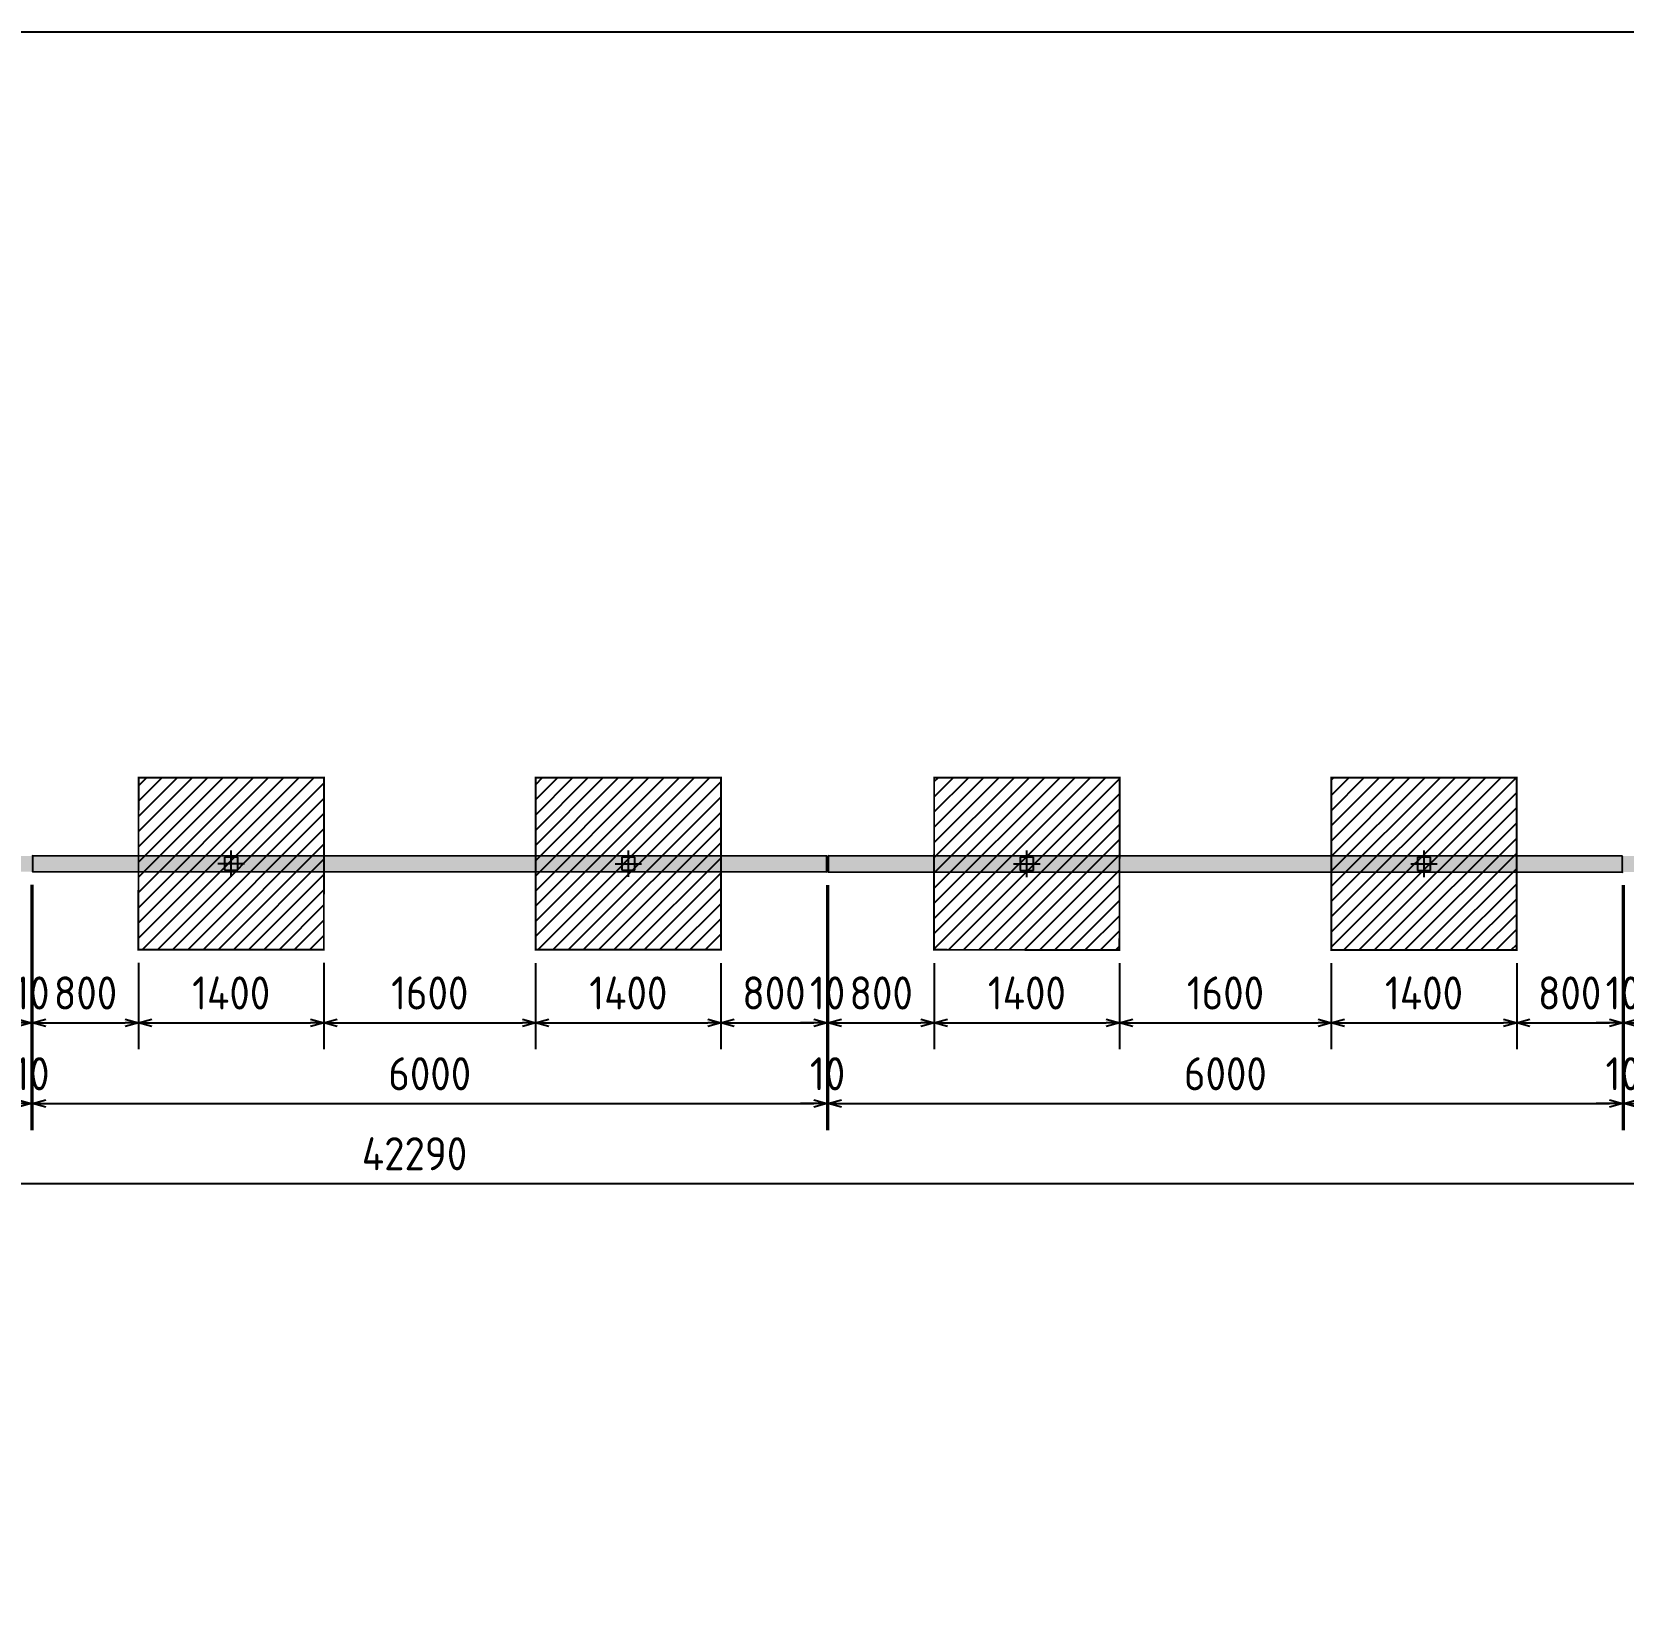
# Model space of a CAD drawing. Header units: centimetres. Extents: x -6122352 to 6876996, y -1694241 to 2592194.
# Drawn here: x 3496477 to 3508497, y 790899 to 802757 of the extents above; entities that cross this region are included whole.
import ezdxf

# ---------------------------------------------------------------- set-up
doc = ezdxf.new("R2010")
doc.units = ezdxf.units.CM
doc.header["$MEASUREMENT"] = 0
doc.header["$PDMODE"] = 66
doc.header["$PDSIZE"] = 100
doc.linetypes.add('CENTER', pattern=[2, 1.25, -0.25, 0.25, -0.25])
doc.layers.get('Defpoints').update_dxf_attribs({"color": 255, "linetype": 'CENTER'})
doc.layers.add('@MI-FOOTINGS', color=7, linetype='Continuous')
doc.layers.add('@MI-TYPE-02', color=6, linetype='Continuous')
doc.styles.add('Schueco-BEMSTIL', font='isocpeur.ttf', dxfattribs={"width": 0.9})
doc.dimstyles.new('MI- JWC-TXT-2.5 MM', dxfattribs={"dimscale": 1.5, "dimtxt": 2.5, "dimasz": 1, "dimexe": 2, "dimexo": 1, "dimgap": 1, "dimtad": 1, "dimdec": 0, "dimdsep": 46, "dimtxsty": 'Schueco-BEMSTIL', "dimblk": 'OPEN30', "dimcen": 0, "dimdle": 2, "dimclrd": 140, "dimclre": 8, "dimclrt": 40, "dimadec": 0, "dimazin": 2, "dimtfac": 1, "dimtdec": 0, "dimtix": 1, "dimtmove": 2, "dimatfit": 3, "dimldrblk": 'OPEN', "dimfxl": 2, "dimlwd": -1, "dimlwe": -1, "dimarcsym": 0})

# ---------------------------------------------------------------- blocks, each defined once
blk = doc.blocks.new('T2-FOOTING PLAN')
at = {"layer": '@MI-FOOTINGS', "transparency": 33554679}
h = blk.add_hatch(dxfattribs=at)
h.set_pattern_fill('ANSI31', color=8, scale=650)
h.paths.add_polyline_path([(-700, 650), (700, 650), (700, -650), (-700, -650)])
at = {"layer": '@MI-FOOTINGS', "color": 160, "true_color": 0x3340f0, "const_width": 15}
blk.add_lwpolyline([(-700, 650), (700, 650), (700, -650), (-700, -650)], close=True, dxfattribs=at)
at = {"layer": '@MI-FOOTINGS', "color": 30}
blk.add_point((0, 0), dxfattribs=at)
blk = doc.blocks.new('_Open30')
at = {"color": 0, "linetype": 'ByBlock', "lineweight": -2}
for p, q in [((-1, 0.27), (0, 0)), ((0, 0), (-1, -0.27)), ((0, 0), (-1, 0))]:
    blk.add_line(p, q, dxfattribs=at)
blk = doc.blocks.new('*D993')
at = {"layer": '@MI-TYPE-02', "color": 8, "transparency": 16777216}
for p, q in [((363691, -190785), (363691, -192636)), ((363701, -190785), (363701, -192636))]:
    blk.add_line(p, q, dxfattribs=at)
at = {"layer": '@MI-TYPE-02', "color": 140, "transparency": 16777216}
for p, q in [((363591, -192436), (363491, -192436)), ((363691, -192436), (363701, -192436)), ((363801, -192436), (363901, -192436))]:
    blk.add_line(p, q, dxfattribs=at)
at = {"layer": 'Defpoints', "color": 0, "transparency": 16777216}
for p in [(363691, -190685), (363701, -190685), (363701, -192436)]:
    blk.add_point(p, dxfattribs=at)
at = {"layer": '@MI-TYPE-02', "color": 140, "transparency": 16777216, "xscale": 100, "yscale": 100, "zscale": 100}
blk.add_blockref('_Open30', (363691, -192436), dxfattribs=at)
at = {"layer": '@MI-TYPE-02', "color": 140, "transparency": 16777216, "xscale": 100, "yscale": 100, "zscale": 100, "rotation": 180}
blk.add_blockref('_Open30', (363701, -192436), dxfattribs=at)
at = {"layer": '@MI-TYPE-02', "color": 40, "transparency": 16777216, "insert": (363696, -192211), "char_height": 250, "attachment_point": 5, "style": 'Schueco-BEMSTIL'}
blk.add_mtext('10', dxfattribs=at)
blk = doc.blocks.new('_Open')
at = {"color": 0, "linetype": 'ByBlock', "lineweight": -2}
for p, q in [((-1, 0.2), (0, 0)), ((-1, -0.2), (0, 0)), ((0, 0), (-1, 0))]:
    blk.add_line(p, q, dxfattribs=at)
blk = doc.blocks.new('*D994')
at = {"layer": '@MI-TYPE-02', "color": 8, "transparency": 16777216}
for p, q in [((363701, -190785), (363701, -192636)), ((369701, -190787), (369701, -192636))]:
    blk.add_line(p, q, dxfattribs=at)
at = {"layer": '@MI-TYPE-02', "color": 140, "transparency": 16777216}
blk.add_line((363801, -192436), (369601, -192436), dxfattribs=at)
at = {"layer": 'Defpoints', "color": 0, "transparency": 16777216}
for p in [(363701, -190685), (369701, -190687), (369701, -192436)]:
    blk.add_point(p, dxfattribs=at)
at = {"layer": '@MI-TYPE-02', "color": 140, "transparency": 16777216, "xscale": 100, "yscale": 100, "zscale": 100, "rotation": 180}
blk.add_blockref('_Open30', (363701, -192436), dxfattribs=at)
at = {"layer": '@MI-TYPE-02', "color": 140, "transparency": 16777216, "xscale": 100, "yscale": 100, "zscale": 100}
blk.add_blockref('_Open30', (369701, -192436), dxfattribs=at)
at = {"layer": '@MI-TYPE-02', "color": 40, "transparency": 16777216, "insert": (366701, -192211), "char_height": 250, "attachment_point": 5, "style": 'Schueco-BEMSTIL'}
blk.add_mtext('6000', dxfattribs=at)
blk = doc.blocks.new('*D995')
at = {"layer": '@MI-TYPE-02', "color": 8, "transparency": 16777216}
for p, q in [((369701, -190787), (369701, -192636)), ((369711, -190786), (369711, -192636))]:
    blk.add_line(p, q, dxfattribs=at)
at = {"layer": '@MI-TYPE-02', "color": 140, "transparency": 16777216}
for p, q in [((369601, -192436), (369501, -192436)), ((369701, -192436), (369711, -192436)), ((369811, -192436), (369911, -192436))]:
    blk.add_line(p, q, dxfattribs=at)
at = {"layer": 'Defpoints', "color": 0, "transparency": 16777216}
for p in [(369701, -190687), (369711, -190686), (369711, -192436)]:
    blk.add_point(p, dxfattribs=at)
at = {"layer": '@MI-TYPE-02', "color": 140, "transparency": 16777216, "xscale": 100, "yscale": 100, "zscale": 100}
blk.add_blockref('_Open30', (369701, -192436), dxfattribs=at)
at = {"layer": '@MI-TYPE-02', "color": 140, "transparency": 16777216, "xscale": 100, "yscale": 100, "zscale": 100, "rotation": 180}
blk.add_blockref('_Open30', (369711, -192436), dxfattribs=at)
at = {"layer": '@MI-TYPE-02', "color": 40, "transparency": 16777216, "insert": (369706, -192211), "char_height": 250, "attachment_point": 5, "style": 'Schueco-BEMSTIL'}
blk.add_mtext('10', dxfattribs=at)
blk = doc.blocks.new('*D996')
at = {"layer": '@MI-TYPE-02', "color": 8, "transparency": 16777216}
for p, q in [((369711, -190786), (369711, -192636)), ((375711, -190788), (375711, -192636))]:
    blk.add_line(p, q, dxfattribs=at)
at = {"layer": '@MI-TYPE-02', "color": 140, "transparency": 16777216}
blk.add_line((369811, -192436), (375611, -192436), dxfattribs=at)
at = {"layer": 'Defpoints', "color": 0, "transparency": 16777216}
for p in [(369711, -190686), (375711, -190688), (375711, -192436)]:
    blk.add_point(p, dxfattribs=at)
at = {"layer": '@MI-TYPE-02', "color": 140, "transparency": 16777216, "xscale": 100, "yscale": 100, "zscale": 100, "rotation": 180}
blk.add_blockref('_Open30', (369711, -192436), dxfattribs=at)
at = {"layer": '@MI-TYPE-02', "color": 140, "transparency": 16777216, "xscale": 100, "yscale": 100, "zscale": 100}
blk.add_blockref('_Open30', (375711, -192436), dxfattribs=at)
at = {"layer": '@MI-TYPE-02', "color": 40, "transparency": 16777216, "insert": (372711, -192211), "char_height": 250, "attachment_point": 5, "style": 'Schueco-BEMSTIL'}
blk.add_mtext('6000', dxfattribs=at)
blk = doc.blocks.new('*D997')
at = {"layer": '@MI-TYPE-02', "color": 8, "transparency": 16777216}
for p, q in [((375711, -190788), (375711, -192636)), ((375721, -190787), (375721, -192636))]:
    blk.add_line(p, q, dxfattribs=at)
at = {"layer": '@MI-TYPE-02', "color": 140, "transparency": 16777216}
for p, q in [((375611, -192436), (375511, -192436)), ((375711, -192436), (375721, -192436)), ((375821, -192436), (375921, -192436))]:
    blk.add_line(p, q, dxfattribs=at)
at = {"layer": 'Defpoints', "color": 0, "transparency": 16777216}
for p in [(375711, -190688), (375721, -190687), (375721, -192436)]:
    blk.add_point(p, dxfattribs=at)
at = {"layer": '@MI-TYPE-02', "color": 140, "transparency": 16777216, "xscale": 100, "yscale": 100, "zscale": 100}
blk.add_blockref('_Open30', (375711, -192436), dxfattribs=at)
at = {"layer": '@MI-TYPE-02', "color": 140, "transparency": 16777216, "xscale": 100, "yscale": 100, "zscale": 100, "rotation": 180}
blk.add_blockref('_Open30', (375721, -192436), dxfattribs=at)
at = {"layer": '@MI-TYPE-02', "color": 40, "transparency": 16777216, "insert": (375716, -192211), "char_height": 250, "attachment_point": 5, "style": 'Schueco-BEMSTIL'}
blk.add_mtext('10', dxfattribs=at)
blk = doc.blocks.new('*D1018')
at = {"layer": '@MI-TYPE-02', "color": 8, "transparency": 16777216}
for p, q in [((363691, -190785), (363691, -192026)), ((363701, -190785), (363701, -192026))]:
    blk.add_line(p, q, dxfattribs=at)
at = {"layer": '@MI-TYPE-02', "color": 140, "transparency": 16777216}
for p, q in [((363591, -191826), (363491, -191826)), ((363691, -191826), (363701, -191826)), ((363801, -191826), (363901, -191826))]:
    blk.add_line(p, q, dxfattribs=at)
at = {"layer": 'Defpoints', "color": 0, "transparency": 16777216}
for p in [(363691, -190685), (363701, -190685), (363701, -191826)]:
    blk.add_point(p, dxfattribs=at)
at = {"layer": '@MI-TYPE-02', "color": 140, "transparency": 16777216, "xscale": 100, "yscale": 100, "zscale": 100}
blk.add_blockref('_Open30', (363691, -191826), dxfattribs=at)
at = {"layer": '@MI-TYPE-02', "color": 140, "transparency": 16777216, "xscale": 100, "yscale": 100, "zscale": 100, "rotation": 180}
blk.add_blockref('_Open30', (363701, -191826), dxfattribs=at)
at = {"layer": '@MI-TYPE-02', "color": 40, "transparency": 16777216, "insert": (363696, -191601), "char_height": 250, "attachment_point": 5, "style": 'Schueco-BEMSTIL'}
blk.add_mtext('10', dxfattribs=at)
blk = doc.blocks.new('*D1019')
at = {"layer": '@MI-TYPE-02', "color": 8, "transparency": 16777216}
for p, q in [((363701, -190785), (363701, -192026)), ((364501, -191374), (364501, -192026))]:
    blk.add_line(p, q, dxfattribs=at)
at = {"layer": '@MI-TYPE-02', "color": 140, "transparency": 16777216}
blk.add_line((363801, -191826), (364401, -191826), dxfattribs=at)
at = {"layer": 'Defpoints', "color": 0, "transparency": 16777216}
for p in [(363701, -190685), (364501, -191274), (364501, -191826)]:
    blk.add_point(p, dxfattribs=at)
at = {"layer": '@MI-TYPE-02', "color": 140, "transparency": 16777216, "xscale": 100, "yscale": 100, "zscale": 100, "rotation": 180}
blk.add_blockref('_Open30', (363701, -191826), dxfattribs=at)
at = {"layer": '@MI-TYPE-02', "color": 140, "transparency": 16777216, "xscale": 100, "yscale": 100, "zscale": 100}
blk.add_blockref('_Open30', (364501, -191826), dxfattribs=at)
at = {"layer": '@MI-TYPE-02', "color": 40, "transparency": 16777216, "insert": (364101, -191601), "char_height": 250, "attachment_point": 5, "style": 'Schueco-BEMSTIL'}
blk.add_mtext('800', dxfattribs=at)
blk = doc.blocks.new('*D1020')
at = {"layer": '@MI-TYPE-02', "color": 8, "transparency": 16777216}
for p, q in [((364501, -191374), (364501, -192026)), ((365901, -191374), (365901, -192026))]:
    blk.add_line(p, q, dxfattribs=at)
at = {"layer": '@MI-TYPE-02', "color": 140, "transparency": 16777216}
blk.add_line((364601, -191826), (365801, -191826), dxfattribs=at)
at = {"layer": 'Defpoints', "color": 0, "transparency": 16777216}
for p in [(364501, -191274), (365901, -191274), (365901, -191826)]:
    blk.add_point(p, dxfattribs=at)
at = {"layer": '@MI-TYPE-02', "color": 140, "transparency": 16777216, "xscale": 100, "yscale": 100, "zscale": 100, "rotation": 180}
blk.add_blockref('_Open30', (364501, -191826), dxfattribs=at)
at = {"layer": '@MI-TYPE-02', "color": 140, "transparency": 16777216, "xscale": 100, "yscale": 100, "zscale": 100}
blk.add_blockref('_Open30', (365901, -191826), dxfattribs=at)
at = {"layer": '@MI-TYPE-02', "color": 40, "transparency": 16777216, "insert": (365201, -191601), "char_height": 250, "attachment_point": 5, "style": 'Schueco-BEMSTIL'}
blk.add_mtext('1400', dxfattribs=at)
blk = doc.blocks.new('*D1021')
at = {"layer": '@MI-TYPE-02', "color": 8, "transparency": 16777216}
for p, q in [((365901, -191374), (365901, -192026)), ((367501, -191375), (367501, -192026))]:
    blk.add_line(p, q, dxfattribs=at)
at = {"layer": '@MI-TYPE-02', "color": 140, "transparency": 16777216}
blk.add_line((366001, -191826), (367401, -191826), dxfattribs=at)
at = {"layer": 'Defpoints', "color": 0, "transparency": 16777216}
for p in [(365901, -191274), (367501, -191275), (367501, -191826)]:
    blk.add_point(p, dxfattribs=at)
at = {"layer": '@MI-TYPE-02', "color": 140, "transparency": 16777216, "xscale": 100, "yscale": 100, "zscale": 100, "rotation": 180}
blk.add_blockref('_Open30', (365901, -191826), dxfattribs=at)
at = {"layer": '@MI-TYPE-02', "color": 140, "transparency": 16777216, "xscale": 100, "yscale": 100, "zscale": 100}
blk.add_blockref('_Open30', (367501, -191826), dxfattribs=at)
at = {"layer": '@MI-TYPE-02', "color": 40, "transparency": 16777216, "insert": (366701, -191601), "char_height": 250, "attachment_point": 5, "style": 'Schueco-BEMSTIL'}
blk.add_mtext('1600', dxfattribs=at)
blk = doc.blocks.new('*D1022')
at = {"layer": '@MI-TYPE-02', "color": 8, "transparency": 16777216}
for p, q in [((367501, -191375), (367501, -192026)), ((368901, -191375), (368901, -192026))]:
    blk.add_line(p, q, dxfattribs=at)
at = {"layer": '@MI-TYPE-02', "color": 140, "transparency": 16777216}
blk.add_line((367601, -191826), (368801, -191826), dxfattribs=at)
at = {"layer": 'Defpoints', "color": 0, "transparency": 16777216}
for p in [(367501, -191275), (368901, -191275), (368901, -191826)]:
    blk.add_point(p, dxfattribs=at)
at = {"layer": '@MI-TYPE-02', "color": 140, "transparency": 16777216, "xscale": 100, "yscale": 100, "zscale": 100, "rotation": 180}
blk.add_blockref('_Open30', (367501, -191826), dxfattribs=at)
at = {"layer": '@MI-TYPE-02', "color": 140, "transparency": 16777216, "xscale": 100, "yscale": 100, "zscale": 100}
blk.add_blockref('_Open30', (368901, -191826), dxfattribs=at)
at = {"layer": '@MI-TYPE-02', "color": 40, "transparency": 16777216, "insert": (368201, -191601), "char_height": 250, "attachment_point": 5, "style": 'Schueco-BEMSTIL'}
blk.add_mtext('1400', dxfattribs=at)
blk = doc.blocks.new('*D1023')
at = {"layer": '@MI-TYPE-02', "color": 8, "transparency": 16777216}
for p, q in [((369701, -190787), (369701, -192026)), ((368901, -191375), (368901, -192026))]:
    blk.add_line(p, q, dxfattribs=at)
at = {"layer": '@MI-TYPE-02', "color": 140, "transparency": 16777216}
blk.add_line((369001, -191826), (369601, -191826), dxfattribs=at)
at = {"layer": 'Defpoints', "color": 0, "transparency": 16777216}
for p in [(369701, -190687), (368901, -191275), (369701, -191826)]:
    blk.add_point(p, dxfattribs=at)
at = {"layer": '@MI-TYPE-02', "color": 140, "transparency": 16777216, "xscale": 100, "yscale": 100, "zscale": 100, "rotation": 180}
blk.add_blockref('_Open30', (368901, -191826), dxfattribs=at)
at = {"layer": '@MI-TYPE-02', "color": 140, "transparency": 16777216, "xscale": 100, "yscale": 100, "zscale": 100}
blk.add_blockref('_Open30', (369701, -191826), dxfattribs=at)
at = {"layer": '@MI-TYPE-02', "color": 40, "transparency": 16777216, "insert": (369301, -191601), "char_height": 250, "attachment_point": 5, "style": 'Schueco-BEMSTIL'}
blk.add_mtext('800', dxfattribs=at)
blk = doc.blocks.new('*D1024')
at = {"layer": '@MI-TYPE-02', "color": 8, "transparency": 16777216}
for p, q in [((369701, -190787), (369701, -192026)), ((369711, -190786), (369711, -192026))]:
    blk.add_line(p, q, dxfattribs=at)
at = {"layer": '@MI-TYPE-02', "color": 140, "transparency": 16777216}
for p, q in [((369601, -191826), (369501, -191826)), ((369701, -191826), (369711, -191826)), ((369811, -191826), (369911, -191826))]:
    blk.add_line(p, q, dxfattribs=at)
at = {"layer": 'Defpoints', "color": 0, "transparency": 16777216}
for p in [(369701, -190687), (369711, -190686), (369711, -191826)]:
    blk.add_point(p, dxfattribs=at)
at = {"layer": '@MI-TYPE-02', "color": 140, "transparency": 16777216, "xscale": 100, "yscale": 100, "zscale": 100}
blk.add_blockref('_Open30', (369701, -191826), dxfattribs=at)
at = {"layer": '@MI-TYPE-02', "color": 140, "transparency": 16777216, "xscale": 100, "yscale": 100, "zscale": 100, "rotation": 180}
blk.add_blockref('_Open30', (369711, -191826), dxfattribs=at)
at = {"layer": '@MI-TYPE-02', "color": 40, "transparency": 16777216, "insert": (369706, -191601), "char_height": 250, "attachment_point": 5, "style": 'Schueco-BEMSTIL'}
blk.add_mtext('10', dxfattribs=at)
blk = doc.blocks.new('*D1025')
at = {"layer": '@MI-TYPE-02', "color": 8, "transparency": 16777216}
for p, q in [((369711, -190786), (369711, -192026)), ((370511, -191375), (370511, -192026))]:
    blk.add_line(p, q, dxfattribs=at)
at = {"layer": '@MI-TYPE-02', "color": 140, "transparency": 16777216}
blk.add_line((369811, -191826), (370411, -191826), dxfattribs=at)
at = {"layer": 'Defpoints', "color": 0, "transparency": 16777216}
for p in [(369711, -190686), (370511, -191275), (370511, -191826)]:
    blk.add_point(p, dxfattribs=at)
at = {"layer": '@MI-TYPE-02', "color": 140, "transparency": 16777216, "xscale": 100, "yscale": 100, "zscale": 100, "rotation": 180}
blk.add_blockref('_Open30', (369711, -191826), dxfattribs=at)
at = {"layer": '@MI-TYPE-02', "color": 140, "transparency": 16777216, "xscale": 100, "yscale": 100, "zscale": 100}
blk.add_blockref('_Open30', (370511, -191826), dxfattribs=at)
at = {"layer": '@MI-TYPE-02', "color": 40, "transparency": 16777216, "insert": (370111, -191601), "char_height": 250, "attachment_point": 5, "style": 'Schueco-BEMSTIL'}
blk.add_mtext('800', dxfattribs=at)
blk = doc.blocks.new('*D1026')
at = {"layer": '@MI-TYPE-02', "color": 8, "transparency": 16777216}
for p, q in [((370511, -191375), (370511, -192026)), ((371911, -191375), (371911, -192026))]:
    blk.add_line(p, q, dxfattribs=at)
at = {"layer": '@MI-TYPE-02', "color": 140, "transparency": 16777216}
blk.add_line((370611, -191826), (371811, -191826), dxfattribs=at)
at = {"layer": 'Defpoints', "color": 0, "transparency": 16777216}
for p in [(370511, -191275), (371911, -191275), (371911, -191826)]:
    blk.add_point(p, dxfattribs=at)
at = {"layer": '@MI-TYPE-02', "color": 140, "transparency": 16777216, "xscale": 100, "yscale": 100, "zscale": 100, "rotation": 180}
blk.add_blockref('_Open30', (370511, -191826), dxfattribs=at)
at = {"layer": '@MI-TYPE-02', "color": 140, "transparency": 16777216, "xscale": 100, "yscale": 100, "zscale": 100}
blk.add_blockref('_Open30', (371911, -191826), dxfattribs=at)
at = {"layer": '@MI-TYPE-02', "color": 40, "transparency": 16777216, "insert": (371211, -191601), "char_height": 250, "attachment_point": 5, "style": 'Schueco-BEMSTIL'}
blk.add_mtext('1400', dxfattribs=at)
blk = doc.blocks.new('*D1027')
at = {"layer": '@MI-TYPE-02', "color": 8, "transparency": 16777216}
for p, q in [((371911, -191375), (371911, -192026)), ((373511, -191376), (373511, -192026))]:
    blk.add_line(p, q, dxfattribs=at)
at = {"layer": '@MI-TYPE-02', "color": 140, "transparency": 16777216}
blk.add_line((372011, -191826), (373411, -191826), dxfattribs=at)
at = {"layer": 'Defpoints', "color": 0, "transparency": 16777216}
for p in [(371911, -191275), (373511, -191276), (373511, -191826)]:
    blk.add_point(p, dxfattribs=at)
at = {"layer": '@MI-TYPE-02', "color": 140, "transparency": 16777216, "xscale": 100, "yscale": 100, "zscale": 100, "rotation": 180}
blk.add_blockref('_Open30', (371911, -191826), dxfattribs=at)
at = {"layer": '@MI-TYPE-02', "color": 140, "transparency": 16777216, "xscale": 100, "yscale": 100, "zscale": 100}
blk.add_blockref('_Open30', (373511, -191826), dxfattribs=at)
at = {"layer": '@MI-TYPE-02', "color": 40, "transparency": 16777216, "insert": (372711, -191601), "char_height": 250, "attachment_point": 5, "style": 'Schueco-BEMSTIL'}
blk.add_mtext('1600', dxfattribs=at)
blk = doc.blocks.new('*D1028')
at = {"layer": '@MI-TYPE-02', "color": 8, "transparency": 16777216}
for p, q in [((373511, -191376), (373511, -192026)), ((374911, -191376), (374911, -192026))]:
    blk.add_line(p, q, dxfattribs=at)
at = {"layer": '@MI-TYPE-02', "color": 140, "transparency": 16777216}
blk.add_line((373611, -191826), (374811, -191826), dxfattribs=at)
at = {"layer": 'Defpoints', "color": 0, "transparency": 16777216}
for p in [(373511, -191276), (374911, -191276), (374911, -191826)]:
    blk.add_point(p, dxfattribs=at)
at = {"layer": '@MI-TYPE-02', "color": 140, "transparency": 16777216, "xscale": 100, "yscale": 100, "zscale": 100, "rotation": 180}
blk.add_blockref('_Open30', (373511, -191826), dxfattribs=at)
at = {"layer": '@MI-TYPE-02', "color": 140, "transparency": 16777216, "xscale": 100, "yscale": 100, "zscale": 100}
blk.add_blockref('_Open30', (374911, -191826), dxfattribs=at)
at = {"layer": '@MI-TYPE-02', "color": 40, "transparency": 16777216, "insert": (374211, -191601), "char_height": 250, "attachment_point": 5, "style": 'Schueco-BEMSTIL'}
blk.add_mtext('1400', dxfattribs=at)
blk = doc.blocks.new('*D1029')
at = {"layer": '@MI-TYPE-02', "color": 8, "transparency": 16777216}
for p, q in [((375711, -190788), (375711, -192026)), ((374911, -191376), (374911, -192026))]:
    blk.add_line(p, q, dxfattribs=at)
at = {"layer": '@MI-TYPE-02', "color": 140, "transparency": 16777216}
blk.add_line((375011, -191826), (375611, -191826), dxfattribs=at)
at = {"layer": 'Defpoints', "color": 0, "transparency": 16777216}
for p in [(375711, -190688), (374911, -191276), (375711, -191826)]:
    blk.add_point(p, dxfattribs=at)
at = {"layer": '@MI-TYPE-02', "color": 140, "transparency": 16777216, "xscale": 100, "yscale": 100, "zscale": 100, "rotation": 180}
blk.add_blockref('_Open30', (374911, -191826), dxfattribs=at)
at = {"layer": '@MI-TYPE-02', "color": 140, "transparency": 16777216, "xscale": 100, "yscale": 100, "zscale": 100}
blk.add_blockref('_Open30', (375711, -191826), dxfattribs=at)
at = {"layer": '@MI-TYPE-02', "color": 40, "transparency": 16777216, "insert": (375311, -191601), "char_height": 250, "attachment_point": 5, "style": 'Schueco-BEMSTIL'}
blk.add_mtext('800', dxfattribs=at)
blk = doc.blocks.new('*D1030')
at = {"layer": '@MI-TYPE-02', "color": 8, "transparency": 16777216}
for p, q in [((375711, -190788), (375711, -192026)), ((375721, -190787), (375721, -192026))]:
    blk.add_line(p, q, dxfattribs=at)
at = {"layer": '@MI-TYPE-02', "color": 140, "transparency": 16777216}
for p, q in [((375611, -191826), (375511, -191826)), ((375711, -191826), (375721, -191826)), ((375821, -191826), (375921, -191826))]:
    blk.add_line(p, q, dxfattribs=at)
at = {"layer": 'Defpoints', "color": 0, "transparency": 16777216}
for p in [(375711, -190688), (375721, -190687), (375721, -191826)]:
    blk.add_point(p, dxfattribs=at)
at = {"layer": '@MI-TYPE-02', "color": 140, "transparency": 16777216, "xscale": 100, "yscale": 100, "zscale": 100}
blk.add_blockref('_Open30', (375711, -191826), dxfattribs=at)
at = {"layer": '@MI-TYPE-02', "color": 140, "transparency": 16777216, "xscale": 100, "yscale": 100, "zscale": 100, "rotation": 180}
blk.add_blockref('_Open30', (375721, -191826), dxfattribs=at)
at = {"layer": '@MI-TYPE-02', "color": 40, "transparency": 16777216, "insert": (375716, -191601), "char_height": 250, "attachment_point": 5, "style": 'Schueco-BEMSTIL'}
blk.add_mtext('10', dxfattribs=at)
blk = doc.blocks.new('*D1042')
at = {"layer": '@MI-TYPE-02', "color": 8, "transparency": 16777216}
for p, q in [((345441, -190721), (345441, -193240)), ((387731, -190730), (387731, -193240))]:
    blk.add_line(p, q, dxfattribs=at)
at = {"layer": '@MI-TYPE-02', "color": 140, "transparency": 16777216}
blk.add_line((345541, -193040), (387631, -193040), dxfattribs=at)
at = {"layer": 'Defpoints', "color": 0, "transparency": 16777216}
for p in [(345441, -190621), (387731, -190630), (387731, -193040)]:
    blk.add_point(p, dxfattribs=at)
at = {"layer": '@MI-TYPE-02', "color": 140, "transparency": 16777216, "xscale": 100, "yscale": 100, "zscale": 100, "rotation": 180}
blk.add_blockref('_Open30', (345441, -193040), dxfattribs=at)
at = {"layer": '@MI-TYPE-02', "color": 140, "transparency": 16777216, "xscale": 100, "yscale": 100, "zscale": 100}
blk.add_blockref('_Open30', (387731, -193040), dxfattribs=at)
at = {"layer": '@MI-TYPE-02', "color": 40, "transparency": 16777216, "insert": (366586, -192815), "char_height": 250, "attachment_point": 5, "style": 'Schueco-BEMSTIL'}
blk.add_mtext('42290', dxfattribs=at)
blk = doc.blocks.new('T2-REAR-PARTITION PLAN')
at = {"layer": '@MI-TYPE-02'}
h = blk.add_hatch(color=256, dxfattribs=at)
h.dxf.hatch_style = 1
h.paths.add_polyline_path([(42290.2, 51.3), (36290.3, 53.5), (36289.8, -66.5), (42289.7, -68.7)])
h.paths.add_polyline_path([(36280.3, 52.4), (30280.3, 54.6), (30279.9, -65.4), (36279.8, -67.6)])
h.paths.add_polyline_path([(30270.3, 53.6), (24270.4, 55.8), (24269.9, -64.2), (30269.9, -66.4)])
h.paths.add_polyline_path([(24260.4, 54.6), (18260.5, 56.8), (18260, -63.2), (24259.9, -65.4)])
h.paths.add_polyline_path([(18250.5, 55.9), (12250.5, 58.1), (12250.1, -61.9), (18250, -64.1)])
h.paths.add_polyline_path([(12240.6, 57.3), (6240.6, 59.5), (6240.2, -60.5), (12240.1, -62.7)])
h.paths.add_polyline_path([(6230.6, 58.4), (0.2, 60), (-0.2, -60), (6230.2, -61.6)])
for points in [[(24260.4, 54.6), (18260.5, 56.8), (18260, -63.2), (24259.9, -65.4)], [(30270.3, 53.6), (24270.4, 55.8), (24269.9, -64.2), (30269.9, -66.4)]]:
    blk.add_lwpolyline(points, close=True, dxfattribs=at)
at = {"layer": '@MI-FOOTINGS', "rotation": 359.9898439714545}
for p in [(19760.2, -2.7), (22760.2, -3.3), (25770.1, -3.8), (28770.1, -4.3)]:
    blk.add_blockref('T2-FOOTING PLAN', p, dxfattribs=at)
at = {"layer": '@MI-TYPE-02'}
for base, p1, p2, picture, middle in [((42290, -2418.4), (0, 0), (42290, -8.7), '*D1042', (21145, -2193.4)), ((18260, -1814.9), (18250, -64.1), (18260, -63.2), '*D993', (18255, -1589.9)), ((18260, -1204.9), (18250, -64.1), (18260, -63.2), '*D1018', (18255, -979.9)), ((24259.9, -1814.9), (18260, -63.2), (24259.9, -65.4), '*D994', (21260, -1589.9)), ((19060.1, -1204.9), (18260, -63.2), (19060.1, -652.6), '*D1019', (18660, -979.9)), ((24259.9, -1204.9), (23460.1, -653.4), (24259.9, -65.4), '*D1023', (23860, -979.9)), ((24269.9, -1814.9), (24259.9, -65.4), (24269.9, -64.2), '*D995', (24264.9, -1589.9)), ((24269.9, -1204.9), (24259.9, -65.4), (24269.9, -64.2), '*D1024', (24264.9, -979.9)), ((30269.9, -1814.9), (24269.9, -64.2), (30269.9, -66.4), '*D996', (27269.9, -1589.9)), ((25070, -1204.9), (24269.9, -64.2), (25070, -653.7), '*D1025', (24670, -979.9)), ((30269.9, -1204.9), (29470, -654.5), (30269.9, -66.4), '*D1029', (29869.9, -979.9)), ((30279.9, -1814.9), (30269.9, -66.4), (30279.9, -65.4), '*D997', (30274.9, -1589.9)), ((30279.9, -1204.9), (30269.9, -66.4), (30279.9, -65.4), '*D1030', (30274.9, -979.9)), ((20460.1, -1204.9), (19060.1, -652.6), (20460.1, -652.9), '*D1020', (19760.1, -979.9)), ((22060.1, -1204.9), (20460.1, -652.9), (22060.1, -653.1), '*D1021', (21260.1, -979.9)), ((23460.1, -1204.9), (22060.1, -653.1), (23460.1, -653.4), '*D1022', (22760.1, -979.9)), ((26470, -1204.9), (25070, -653.7), (26470, -653.9), '*D1026', (25770, -979.9)), ((28070, -1204.9), (26470, -653.9), (28070, -654.2), '*D1027', (27270, -979.9)), ((29470, -1204.9), (28070, -654.2), (29470, -654.5), '*D1028', (28770, -979.9))]:
    dim = blk.add_linear_dim(base=base, p1=p1, p2=p2, dimstyle='MI- JWC-TXT-2.5 MM', dxfattribs=at)
    dim.commit()
    dim.dimension.update_dxf_attribs({"geometry": picture, "text_midpoint": middle, "insert": (-345441, 190621.4)})

msp = doc.modelspace()

# ---------------------------------------------------------------- linework, layer by layer
msp.add_lwpolyline([(3278170.28592, 802757.28808), (3588252.33865, 802757.28808), (3588252.33865, 779039.77254), (3278170.28592, 779039.77254)], close=True)

# ---------------------------------------------------------------- block references
at = {"layer": '@MI-TYPE-02'}
msp.add_blockref('T2-REAR-PARTITION PLAN', (3478222.77301, 796478.53055), dxfattribs=at)

doc.saveas('drawing.dxf')
